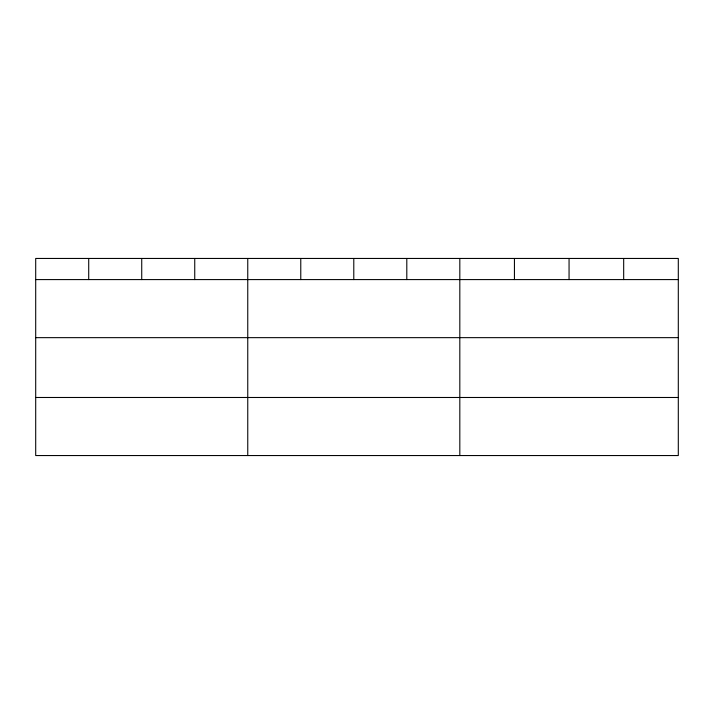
<?xml version="1.0" encoding="UTF-8"?>
<svg xmlns="http://www.w3.org/2000/svg" width="714" height="714" viewBox="0 0 714 714"><rect width="100%" height="100%" fill="white"/><g stroke="black" fill="none" stroke-linecap="round" stroke-linejoin="round"><path stroke-width="1.07" d="M678.3 337.651L678.3 258.45L35.7 258.45L35.7 455.55L678.3 455.55L678.3 337.651L35.7 337.651M35.7 279.585L678.3 279.585M35.7 397.484L678.3 397.484M623.679 258.45L623.679 279.585M569.058 258.45L569.058 279.585M514.437 258.45L514.437 279.585M459.816 258.45L459.816 455.55M406.801 258.45L406.801 279.585M353.787 258.45L353.787 279.585M300.772 258.45L300.772 279.585M247.758 258.45L247.758 455.55M194.743 258.45L194.743 279.585M141.729 258.45L141.729 279.585M88.715 258.45L88.715 279.585"/></g></svg>
